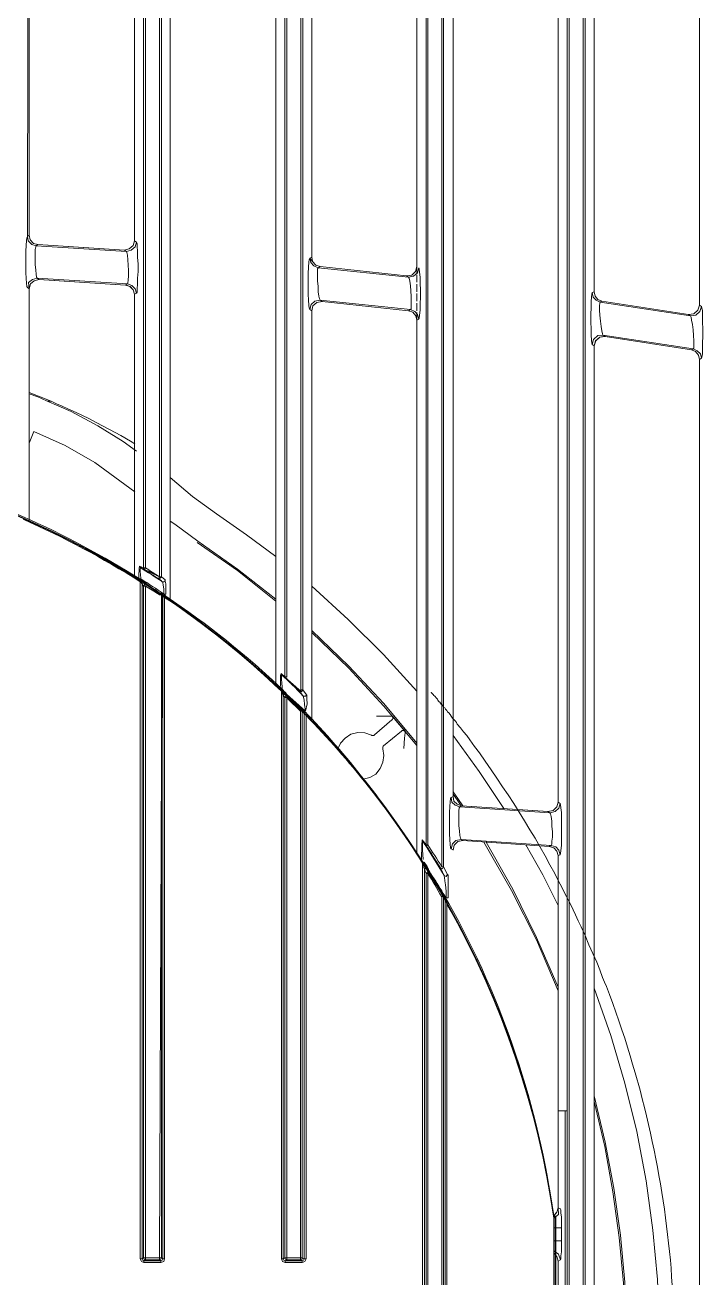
# Model space of a CAD drawing. Header units: millimetres. Extents: x 90740 to 167944, y -39332 to 25855.
# Drawn here: x 138282.7 to 138426, y 12100.5 to 12365.6 of the extents above; entities that cross this region are included whole.
import ezdxf

# ---------------------------------------------------------------- set-up
doc = ezdxf.new("R2010")
doc.units = ezdxf.units.MM
doc.linetypes.add('PDF_IMPORT', pattern=[1, 0.8, -0.2])
doc.layers.add('PDF4_Geometry', color=7, linetype='Continuous')

# ---------------------------------------------------------------- blocks, each defined once
blk = doc.blocks.new('200-A_10 bis 12')
at = {"layer": 'PDF4_Geometry', "lineweight": 13}
for p, q in [((6709.42, 2336.02), (6709.42, 3273.81)), ((6663.13, 2814.13), (6663.13, 2885.4)), ((6664.61, 2884.47), (6664.95, 2884.47)), ((6679.51, 2814.13), (6679.51, 2872.17)), ((6694.65, 2757.18), (6694.65, 2852.63)), ((6707.73, 2829.89), (6706.78, 2829.89)), ((6677.87, 2814.33), (6679.71, 2814.33))]:
    blk.add_line(p, q, dxfattribs=at)
for points in [[(6692.3, 3273.96), (6692.3, 3105.6), (6692.23, 3102.47), (6692.23, 3100.54), (6692.14, 3096.25), (6692.01, 3092.06), (6691.9, 3088), (6691.74, 3084.2), (6691.74, 3083.51), (6691.68, 3083.38), (6691.81, 3083.31), (6691.83, 3083.2), (6691.83, 3030.69), (6691.68, 3030.16), (6691.21, 3029.78), (6690.81, 3029.56, -0.078664), (6691.06, 3025.92), (6691.46, 3025.74), (6691.74, 3025.38), (6691.83, 3024.94), (6691.83, 2919.21), (6691.68, 2918.68), (6691.28, 2918.3), (6690.72, 2918.21)], [(6664.61, 3273.81), (6664.61, 2886.37), (6664.81, 2886.37), (6664.68, 2886.22), (6664.48, 2886.22), (6664.55, 2886.24), (6664.61, 2886.37, 0.008649), (6663.04, 2887.15)], [(6679.76, 3273.61), (6679.76, 2874.41), (6680.15, 2873.9), (6680.18, 2873.87), (6680.18, 2873.48), (6680.22, 2872.94), (6680.04, 2872.17, 0.000744), (6677.38, 2874.54), (6677.4, 2875.14), (6677.4, 2875.94), (6677.45, 2876.07), (6677.47, 2876.14), (6677.87, 2875.81)], [(6695.65, 2863.13), (6695.65, 2968.17), (6695.45, 2968.32), (6695.39, 2968.5), (6695.34, 2968.83), (6695.32, 2969.37), (6695.27, 2970.03), (6695.27, 2972.28), (6695.32, 2972.92), (6695.34, 2973.41), (6695.39, 2973.74), (6695.45, 2973.85), (6695.65, 2973.94), (6695.65, 3081.96), (6695.61, 3082.04), (6695.59, 3082.36), (6695.54, 3082.87), (6695.61, 3082.98), (6695.76, 3082.98, -0.010246), (6695.14, 3114.24)], [(6705.82, 2857.89), (6706.31, 2857.71), (6706.64, 2857.36), (6706.78, 2856.89), (6706.78, 2819.63), (6706.64, 2819.17), (6706.31, 2818.79, 0.371778), (6611.59, 2900.78), (6611.59, 2900.85, 0.371809), (6516.7, 2818.72, -0.094521), (6528.18, 2851.74, 0.094482), (6516.75, 2818.72)], [(6516.75, 2818.72, -0.372037), (6611.59, 2900.78, -0.371771), (6706.31, 2818.52), (6706.8, 2818.9), (6706.78, 2819.63)], [(6662.77, 2885.6), (6662.86, 2885.78), (6663.06, 2885.8), (6662.9, 2885.8), (6662.9, 2885.78), (6662.7, 2886.04, 0.036237), (6650.14, 2892.77, 0.013816), (6647.5, 2893.77), (6647.5, 2894.17), (6647.54, 2894.55), (6647.54, 2895.01), (6647.56, 2895.03), (6648.01, 2894.97), (6648.03, 2894.83), (6648.14, 2894.77), (6648.16, 2894.83)], [(6650.2, 2892.46, -0.036323), (6662.57, 2885.86), (6662.64, 2885.98), (6662.7, 2886.04), (6662.84, 2885.93), (6662.97, 2885.84), (6663.06, 2885.8), (6663.06, 2885.78), (6663.1, 2885.78), (6663.19, 2885.66), (6663.24, 2885.6), (6663.13, 2885.4), (6663.19, 2885.53), (6663.26, 2885.58), (6663.06, 2885.58), (6662.93, 2885.4), (6663.13, 2885.4)], [(6662.5, 2887.49), (6662.53, 2887.42), (6662.59, 2887.35, -0.002311), (6664.92, 2885.86), (6665.12, 2885.84), (6665.21, 2886.04)], [(6678.2, 2873.74), (6678.2, 2873.76), (6678.13, 2873.87), (6678.02, 2874.01), (6678, 2874.03), (6677.93, 2874.14), (6677.8, 2874.23), (6677.67, 2874.41), (6677.6, 2874.34), (6677.51, 2874.27, 0.043456), (6665.15, 2884.2), (6665.23, 2884.31), (6665.28, 2884.33), (6665.15, 2884.47), (6665.01, 2884.53), (6664.95, 2884.58), (6664.88, 2884.6), (6664.81, 2884.6), (6664.72, 2884.64)], [(6680.15, 2873.9), (6680.04, 2873.74), (6679.82, 2873.76, 0.004425), (6677.47, 2876.14), (6677.47, 2876.05), (6677.54, 2875.98, -0.014183), (6679.62, 2874.01)], [(6678.2, 2873.74, -0.006304), (6679.84, 2872.23), (6679.89, 2872.17), (6679.91, 2872.1)], [(6679.69, 2872.3), (6679.78, 2872.28), (6679.84, 2872.23), (6679.91, 2872.19), (6679.98, 2872.1), (6680.11, 2871.97), (6680.24, 2871.83), (6680.18, 2871.79), (6680.11, 2871.7, -0.053191), (6692.43, 2856.09)], [(6692.97, 2855.58), (6692.9, 2855.71), (6692.83, 2855.85), (6692.61, 2856.18), (6692.57, 2856.16), (6692.43, 2856.09, 0.053422), (6680.24, 2871.83)], [(6694.81, 2852.47), (6694.94, 2852.36, 0.014355), (6692.3, 2856.45), (6692.3, 2856.98), (6692.34, 2857.51), (6692.34, 2858.09), (6692.37, 2858.4), (6692.37, 2858.56), (6692.81, 2858.02)], [(6695.07, 2854.87), (6694.94, 2854.67), (6694.72, 2854.78, 0.006273), (6692.43, 2858.42), (6692.41, 2858.49), (6692.37, 2858.56)], [(6695.21, 2851.83, -0.093647), (6706.29, 2818.7, 0.093975), (6695.01, 2851.74), (6695.14, 2851.81), (6695.21, 2851.83), (6695.01, 2852.16), (6694.87, 2852.36), (6694.85, 2852.47), (6694.81, 2852.54), (6694.79, 2852.54), (6694.72, 2852.56), (6694.45, 2852.54), (6694.45, 2757.27, -0.015058), (6692.99, 2754.83), (6693.12, 2754.74), (6693.17, 2754.74), (6692.97, 2754.63), (6692.81, 2754.83), (6692.99, 2754.83), (6692.99, 2855), (6692.81, 2855), (6692.97, 2855.18), (6693.17, 2855.11), (6693.12, 2855.07)], [(6706.51, 2818.72), (6706.42, 2818.72), (6706.29, 2818.7), (6706.29, 2791.15), (6706.42, 2791.1), (6706.44, 2791.08), (6706.51, 2791.08), (6706.64, 2791.06, -0.863946), (6516.7, 2791.15), (6516.95, 2791.15)], [(6706.44, 2818.7), (6706.44, 2791.08, -0.371887), (6611.59, 2709.02, -0.371938), (6516.7, 2791.08, 0.371748), (6611.59, 2709.02, 0.371476), (6706.29, 2791.15), (6706.42, 2791.15)]]:
    blk.add_lwpolyline(points, format="xyb", dxfattribs=at)
for points in [[(6661.97, 2886.31), (6661.97, 2916.26), (6662.17, 2916.37), (6662.24, 2916.5), (6662.24, 2916.84), (6662.3, 2917.35), (6662.3, 2917.97), (6662.35, 2918.68), (6662.35, 2919.46), (6662.3, 2920.19), (6662.3, 2920.81), (6662.24, 2921.32), (6662.24, 2921.65), (6662.17, 2921.79), (6661.97, 2921.92), (6661.97, 3030.42)], [(6664.81, 3273.61), (6662.93, 3273.61), (6662.93, 2887.31), (6663.13, 2887.31), (6663.13, 3273.81)], [(6665.08, 3273.79), (6664.81, 3273.61), (6664.81, 2886.37), (6665.21, 2886.04), (6665.23, 2885.91), (6665.28, 2885.64), (6665.28, 2884.53), (6665.08, 2884.53), (6665.06, 2885.06), (6664.99, 2885.51), (6664.95, 2885.73), (6664.95, 2885.78), (6664.92, 2885.84), (6664.92, 2885.86), (6664.88, 2885.86), (6664.79, 2885.98), (6664.75, 2886), (6664.48, 2886.22)], [(6665.75, 2883.84), (6665.75, 2972.68), (6665.55, 2972.85), (6665.5, 2972.99), (6665.48, 2973.32), (6665.43, 2973.81), (6665.41, 2974.47), (6665.41, 2976.69), (6665.43, 2977.36), (6665.48, 2977.87), (6665.5, 2978.16), (6665.55, 2978.29), (6665.75, 2978.4), (6665.75, 3089.37), (6665.7, 3089.7), (6665.68, 3090.24), (6665.55, 3093.26), (6665.43, 3096.39), (6665.35, 3099.65), (6665.28, 3103.09), (6665.21, 3107.33), (6665.15, 3111.69), (6665.08, 3116.21), (6665.08, 3273.79)], [(6679.56, 3273.81), (6679.56, 2874.41), (6679.76, 2874.41), (6679.62, 2874.21), (6679.38, 2874.27), (6679.62, 2874.21), (6677.87, 2875.74), (6677.87, 3273.61)], [(6677.87, 2875.81), (6678.07, 2875.81), (6678.07, 3273.81)], [(6692.81, 2858.02), (6692.99, 2858.02), (6692.99, 3273.81)], [(6692.81, 3273.61), (6692.81, 2857.96), (6692.83, 2857.89), (6692.9, 2857.96)], [(6694.45, 3273.81), (6694.45, 2855.69), (6694.65, 2855.69), (6694.52, 2855.47), (6694.32, 2855.58), (6694.34, 2855.62)], [(6694.32, 2855.58), (6694.52, 2855.11), (6694.59, 2855), (6694.68, 2854.85), (6694.72, 2854.78), (6694.72, 2854.71), (6694.74, 2854.58), (6694.79, 2854.2), (6694.85, 2853.8), (6694.92, 2853.12), (6694.94, 2852.41), (6695.14, 2852.41), (6695.14, 2854.31), (6695.12, 2854.67), (6695.12, 2854.8), (6695.07, 2854.87), (6694.65, 2855.69), (6694.65, 3273.61), (6694.94, 3273.79), (6694.94, 3114.24), (6695.14, 3114.24)], [(6707.93, 3273.81), (6707.93, 2336.02), (6707.8, 2336.09), (6707.73, 2336.22), (6707.46, 2336.07), (6707.46, 2499.14), (6707.24, 2499.14)], [(6709.62, 3273.61), (6707.73, 3273.61), (6707.73, 2336.22)], [(6710.08, 2500.03), (6709.88, 2500.03), (6709.88, 2336.07), (6709.62, 2336.22), (6709.62, 3273.61)], [(6650.85, 3031.56), (6650.65, 2922.39), (6650.74, 2921.92), (6651.11, 2921.54), (6651.56, 2921.39), (6651.54, 2921.28), (6651.47, 2920.99), (6651.47, 2919.41), (6651.54, 2918.83), (6651.56, 2918.41), (6651.62, 2918.08), (6651.67, 2917.97), (6651.18, 2917.84), (6650.78, 2917.5), (6650.85, 2916.84)], [(6650.85, 2892.24), (6650.85, 2916.84), (6650.65, 2916.97), (6650.6, 2917.1), (6650.54, 2917.44), (6650.51, 2917.95), (6650.47, 2918.57), (6650.47, 2920.79), (6650.51, 2921.45), (6650.54, 2921.92), (6650.6, 2922.25), (6650.65, 2922.39), (6650.85, 2922.52), (6650.85, 3031.56)], [(6680.71, 3026.87), (6680.71, 2920.19)], [(6710.57, 3019.46), (6710.57, 2916.53), (6710.68, 2916.06), (6710.97, 2915.7), (6711.39, 2915.53)], [(6721.72, 3016.61), (6721.72, 2915.13)], [(6676.91, 2977.23), (6677.11, 2977.09), (6677.14, 2976.96), (6677.2, 2976.63), (6677.25, 2976.12), (6677.27, 2975.45), (6677.27, 2973.25), (6677.25, 2972.61), (6677.2, 2972.08), (6677.14, 2971.74), (6677.11, 2971.63), (6676.91, 2971.54), (6676.91, 2874.87)], [(6706.78, 2966.39), (6706.78, 2862.53), (6706.64, 2862.04), (6706.24, 2861.66), (6705.69, 2861.53)], [(6650.94, 2922.01), (6650.85, 2922.52)], [(6650.94, 2922.01), (6651.29, 2921.65)], [(6651.76, 2921.52), (6651.29, 2921.65)], [(6661.42, 2921.06), (6660.93, 2920.92), (6651.76, 2921.52)], [(6660.88, 2920.92), (6661.42, 2921.06), (6661.84, 2921.41), (6661.97, 2921.92)], [(6662.17, 2916.37), (6662.04, 2916.84), (6661.7, 2917.21), (6661.22, 2917.37), (6661.28, 2917.48), (6661.31, 2917.77), (6661.35, 2918.21), (6661.35, 2918.77), (6661.31, 2919.35), (6661.28, 2919.92), (6661.22, 2920.39), (6661.15, 2920.68), (6661.11, 2920.79), (6661.62, 2920.92), (6662.04, 2921.28), (6662.17, 2921.79)], [(6680.84, 2915.04), (6680.71, 2914.53), (6680.51, 2914.66), (6680.44, 2914.79), (6680.4, 2915.13), (6680.38, 2915.64), (6680.35, 2916.26), (6680.35, 2918.48), (6680.38, 2919.15), (6680.4, 2919.66), (6680.44, 2919.94), (6680.51, 2920.08), (6680.71, 2920.19), (6680.8, 2919.72), (6681.13, 2919.35)], [(6681.6, 2919.21), (6681.13, 2919.35), (6680.8, 2919.75), (6680.51, 2920.08), (6680.6, 2919.61), (6680.93, 2919.28), (6681.4, 2919.08), (6681.33, 2918.97), (6681.33, 2918.68), (6681.31, 2918.21), (6681.33, 2917.68), (6681.38, 2917.1), (6681.4, 2916.53), (6681.46, 2916.06), (6681.53, 2915.77), (6681.6, 2915.64), (6681.04, 2915.53), (6680.64, 2915.17), (6680.51, 2914.66)], [(6692.03, 2913.62), (6691.9, 2914.11), (6691.61, 2914.46), (6691.14, 2914.64), (6691.21, 2914.73), (6691.21, 2916.04), (6691.19, 2916.64), (6691.14, 2917.17), (6691.08, 2917.64), (6691.01, 2917.97), (6690.95, 2918.08), (6691.48, 2918.17), (6691.88, 2918.55), (6692.03, 2919.08), (6692.08, 2918.95), (6692.1, 2918.61), (6692.17, 2918.08), (6692.17, 2917.44), (6692.21, 2916.7), (6692.21, 2915.97), (6692.17, 2915.24), (6692.17, 2914.59), (6692.1, 2914.06), (6692.08, 2913.75), (6692.03, 2913.62), (6691.83, 2913.53), (6691.83, 2857.09)], [(6651.89, 2917.84), (6651.36, 2917.7), (6650.98, 2917.37), (6650.85, 2916.84)], [(6651.36, 2917.7), (6651.87, 2917.84), (6661.02, 2917.24), (6661.48, 2917.1), (6661.84, 2916.75)], [(6661.02, 2917.28), (6661.5, 2917.1), (6661.84, 2916.75), (6661.97, 2916.26)], [(6710.57, 2910.82), (6710.37, 2910.95), (6710.31, 2911.09), (6710.28, 2911.42), (6710.24, 2911.95), (6710.24, 2912.6), (6710.22, 2913.33), (6710.22, 2914.13), (6710.24, 2914.86), (6710.24, 2915.5), (6710.28, 2915.97), (6710.31, 2916.3), (6710.37, 2916.44), (6710.57, 2916.53)], [(6710.37, 2916.44), (6710.48, 2915.97), (6710.77, 2915.64), (6711.19, 2915.44), (6711.17, 2915.33), (6711.13, 2915.06), (6711.13, 2914.59), (6711.17, 2914.04), (6711.24, 2913.42), (6711.3, 2912.86), (6711.37, 2912.4), (6711.44, 2912.09), (6711.5, 2911.95), (6710.97, 2911.89), (6710.51, 2911.49), (6710.37, 2910.95)], [(6680.71, 2914.51), (6680.84, 2915.04), (6681.26, 2915.39), (6681.8, 2915.5)], [(6711.39, 2915.53), (6720.56, 2914.13), (6720.74, 2913.99), (6711.19, 2915.44), (6711.39, 2915.53)], [(6721.72, 2915.13), (6721.54, 2914.59), (6721.12, 2914.19), (6720.56, 2914.13)], [(6721.92, 2909.49), (6721.81, 2909.95), (6721.47, 2910.29), (6721.05, 2910.49), (6721.12, 2910.58), (6721.12, 2911.35), (6721.07, 2911.89), (6721.05, 2912.49), (6720.98, 2913.06), (6720.87, 2913.53), (6720.81, 2913.86), (6720.74, 2913.99), (6721.32, 2914.06), (6721.74, 2914.44), (6721.92, 2914.97)], [(6721.72, 2915.13), (6721.92, 2914.97), (6721.94, 2914.84), (6722.01, 2914.51), (6722.01, 2913.97), (6722.03, 2913.33), (6722.07, 2912.6), (6722.07, 2911.82), (6722.03, 2911.09), (6722.01, 2910.42), (6722.01, 2909.95), (6721.94, 2909.62), (6721.92, 2909.49), (6721.72, 2909.38)], [(6680.71, 2871.12), (6680.71, 2914.53)], [(6691.83, 2913.53), (6691.7, 2913.99), (6691.41, 2914.37), (6690.95, 2914.53)], [(6710.71, 2801.85), (6710.57, 2801.12), (6710.37, 2801.21), (6710.31, 2801.34), (6710.28, 2801.67), (6710.24, 2802.18), (6710.17, 2802.85), (6710.15, 2803.65), (6710.15, 2806.22), (6710.17, 2807), (6710.24, 2807.67), (6710.28, 2808.16), (6710.31, 2808.51), (6710.37, 2808.64), (6710.57, 2808.73), (6710.57, 2910.82), (6710.71, 2911.35), (6711.17, 2911.73), (6711.73, 2911.82)], [(6710.57, 2910.82), (6710.75, 2911.35), (6711.17, 2911.73), (6711.73, 2911.8)], [(6721.61, 2909.84), (6721.72, 2909.38), (6721.72, 2807.73), (6721.58, 2807.27), (6721.18, 2806.89), (6720.72, 2806.76)], [(6721.61, 2909.84), (6721.27, 2910.22), (6720.85, 2910.38)], [(6652.65, 2905), (6652.96, 2904.96), (6653.16, 2904.94), (6652, 2905.4), (6650.85, 2905.87)], [(6662.17, 2899.67), (6660.79, 2900.7), (6658.09, 2902.36), (6655.27, 2903.87), (6652.65, 2905), (6651.74, 2905.4), (6650.85, 2905.74)], [(6662.02, 2900.45), (6661.55, 2900.72), (6660.53, 2901.32), (6659.33, 2901.96), (6657.91, 2902.69), (6657.22, 2903.07), (6656.42, 2903.47), (6655.4, 2903.94), (6654.91, 2904.16), (6654.31, 2904.43), (6653.71, 2904.67), (6653.16, 2904.94)], [(6650.85, 2900.52), (6651.34, 2901.76), (6654.64, 2900.25), (6657.77, 2898.48), (6662.02, 2895.37)], [(6676.91, 2888.51), (6673.81, 2890.82), (6670.63, 2893.04), (6668.12, 2894.88), (6665.75, 2896.88)], [(6665.75, 2892.26), (6666.23, 2891.93), (6668.68, 2890.15), (6672.87, 2887.17), (6676.91, 2884)], [(6668.61, 2890.02), (6672.85, 2887.04), (6676.91, 2883.8)], [(6662.44, 2886.15), (6662.44, 2886.69), (6662.46, 2887.04), (6662.46, 2887.31), (6662.5, 2887.44), (6662.5, 2887.49), (6662.93, 2887.31), (6662.97, 2887.22), (6663.04, 2887.15), (6663.06, 2887.17), (6663.13, 2887.31)], [(6663.04, 2887.15), (6662.99, 2887.17), (6662.9, 2887.22), (6662.77, 2887.24), (6662.59, 2887.35), (6662.59, 2887.31), (6662.57, 2887.15), (6662.57, 2886.91), (6662.59, 2886.62), (6662.64, 2886.18), (6662.64, 2886.15)], [(6664.95, 2884.44), (6664.99, 2884.44), (6665.01, 2884.4), (6665.06, 2884.33), (6665.08, 2884.27), (6665.15, 2884.2), (6665.15, 2814.22), (6665.06, 2813.95), (6664.75, 2813.82), (6662.97, 2813.82), (6662.7, 2813.95), (6662.57, 2814.22), (6662.57, 2885.86), (6662.66, 2885.78), (6662.73, 2885.66), (6662.77, 2885.64)], [(6662.77, 2885.64), (6662.77, 2814.22), (6662.93, 2814.33), (6662.93, 2885.4), (6662.77, 2885.6)], [(6664.81, 2884.47), (6664.79, 2884.53), (6664.72, 2884.64), (6664.68, 2884.58), (6664.61, 2884.47)], [(6664.61, 2814.33), (6664.88, 2884.6), (6664.95, 2884.53)], [(6664.61, 2814.33), (6664.61, 2814.13), (6664.75, 2814.19), (6664.81, 2814.33), (6664.95, 2814.22), (6664.95, 2884.53)], [(6664.81, 2884.47), (6664.81, 2814.33)], [(6691.83, 2874.27), (6688.3, 2878.16), (6684.57, 2881.87), (6680.71, 2885.38)], [(6680.71, 2880.69), (6684.64, 2876.92), (6688.35, 2872.96), (6691.83, 2868.79)], [(6680.71, 2880.49), (6684.64, 2876.72), (6688.35, 2872.7), (6691.83, 2868.52)], [(6678.07, 2875.81), (6677.96, 2875.72), (6677.93, 2875.67), (6677.89, 2875.67), (6677.8, 2875.78), (6677.69, 2875.85), (6677.54, 2875.98), (6677.51, 2875.94), (6677.51, 2875.54), (6677.54, 2875.12), (6677.58, 2874.74), (6677.58, 2874.54)], [(6679.91, 2872.03), (6679.98, 2871.97), (6680.04, 2871.83), (6680.11, 2871.7), (6680.11, 2814.22), (6679.98, 2813.95), (6679.71, 2813.82), (6677.89, 2813.82), (6677.62, 2813.95), (6677.51, 2814.22), (6677.51, 2874.27), (6677.6, 2874.07), (6677.67, 2873.96), (6677.67, 2873.9), (6677.69, 2873.87), (6677.82, 2874.03), (6678.02, 2874.01)], [(6677.76, 2874.01), (6677.8, 2874.03), (6677.82, 2874.03), (6677.87, 2874.07), (6677.96, 2874.07), (6678, 2874.03)], [(6678.07, 2873.61), (6677.87, 2873.61), (6678, 2873.76), (6678.2, 2873.74), (6678.16, 2873.7)], [(6680.04, 2872.17), (6679.96, 2872.88), (6679.91, 2873.36), (6679.84, 2873.61), (6679.84, 2873.74), (6679.82, 2873.76), (6679.78, 2873.81), (6679.71, 2873.9), (6679.62, 2874.01), (6679.38, 2874.27), (6679.42, 2874.3), (6679.56, 2874.41)], [(6693.32, 2874.16), (6693.32, 2874.14), (6693.37, 2874.14), (6693.37, 2874.1), (6693.39, 2874.1), (6693.39, 2874.07), (6693.43, 2874.07), (6693.43, 2874.03), (6693.45, 2874.03), (6693.45, 2874.01), (6693.5, 2874.01), (6693.5, 2873.96), (6693.52, 2873.94), (6693.57, 2873.94), (6693.59, 2873.9), (6693.59, 2873.87), (6693.63, 2873.83), (6693.65, 2873.81), (6693.7, 2873.76), (6693.72, 2873.74), (6693.79, 2873.68), (6693.83, 2873.61), (6693.85, 2873.56), (6693.92, 2873.5), (6693.99, 2873.43), (6694.05, 2873.34), (6694.12, 2873.23), (6694.19, 2873.16), (6694.25, 2873.1), (6694.34, 2873.01), (6694.41, 2872.9), (6694.52, 2872.81), (6694.59, 2872.7), (6694.68, 2872.56), (6694.79, 2872.5), (6694.85, 2872.37), (6694.99, 2872.23), (6695.07, 2872.1), (6695.21, 2871.97), (6695.34, 2871.79), (6695.45, 2871.63), (6695.61, 2871.43), (6695.76, 2871.23), (6695.83, 2871.17), (6695.9, 2871.1), (6696.01, 2870.97), (6696.1, 2870.79), (6696.43, 2870.39), (6696.76, 2869.99), (6697.1, 2869.57), (6697.43, 2869.12), (6697.92, 2868.41), (6698.45, 2867.75), (6699.05, 2866.86), (6699.67, 2865.97), (6700.29, 2865.08), (6700.89, 2864.17), (6701.49, 2863.31), (6702.09, 2862.4), (6702.65, 2861.46), (6703.2, 2860.55), (6703.78, 2859.62), (6704.33, 2858.73), (6704.87, 2857.78), (6705.38, 2856.85), (6705.89, 2855.91), (6706.42, 2854.98), (6706.78, 2854.25), (6707.18, 2853.47), (6707.4, 2853), (6707.66, 2852.54), (6707.91, 2852.07), (6708.13, 2851.61), (6708.35, 2851.14), (6708.6, 2850.63), (6708.88, 2849.99), (6709.2, 2849.36), (6709.62, 2848.43), (6710.02, 2847.45), (6710.44, 2846.52), (6710.84, 2845.59), (6711.17, 2844.79), (6711.46, 2843.97), (6711.66, 2843.5), (6711.86, 2843.04), (6712.19, 2842.17), (6712.53, 2841.24), (6712.86, 2840.3), (6713.19, 2839.39), (6713.48, 2838.46), (6713.81, 2837.55), (6714.08, 2836.62), (6714.37, 2835.71), (6714.64, 2834.82), (6714.9, 2833.91), (6715.43, 2832.05), (6715.63, 2831.14), (6715.9, 2830.22), (6716.12, 2829.34), (6716.32, 2828.43), (6716.52, 2827.52), (6716.72, 2826.63), (6716.92, 2825.72), (6717.08, 2824.81), (6717.28, 2823.92), (6717.41, 2823.05), (6717.59, 2822.14), (6717.72, 2821.23), (6717.88, 2820.37), (6718.01, 2819.46), (6718.1, 2818.57), (6718.21, 2817.66), (6718.34, 2816.79), (6718.43, 2815.86), (6718.54, 2814.99), (6718.63, 2814.08), (6718.7, 2813.22), (6718.76, 2812.31), (6718.83, 2811.42)], [(6678.07, 2873.61), (6678.07, 2814.13), (6677.93, 2814.19), (6677.87, 2814.33)], [(6679.71, 2872.23), (6679.69, 2872.3), (6679.62, 2872.23), (6679.51, 2872.17)], [(6679.71, 2872.17), (6679.51, 2872.17)], [(6679.71, 2814.33), (6679.71, 2872.23)], [(6679.71, 2813.82), (6679.71, 2814.02), (6679.84, 2814.08), (6679.91, 2814.22), (6679.91, 2872.1), (6679.71, 2872.17)], [(6683.44, 2868.12), (6683.75, 2868.79), (6684.24, 2869.32), (6684.86, 2869.72), (6685.59, 2869.9), (6686.33, 2869.86), (6687.02, 2869.63), (6687.06, 2869.59), (6687.26, 2869.59), (6687.35, 2869.66), (6689.17, 2871.23), (6689.24, 2871.26), (6689.3, 2871.37), (6689.3, 2871.45), (6689.26, 2871.57), (6689.24, 2871.63)], [(6687.57, 2871.63), (6689.24, 2871.63), (6689.92, 2870.83), (6690.59, 2870.03), (6690.59, 2869.86), (6690.52, 2869.32), (6690.46, 2868.21)], [(6690.59, 2870.03), (6690.52, 2870.06), (6690.46, 2870.12), (6690.26, 2870.12), (6690.19, 2870.06), (6688.3, 2868.48), (6688.28, 2868.46), (6688.24, 2868.39), (6688.21, 2868.26), (6688.24, 2868.19), (6688.35, 2867.46), (6688.24, 2866.75), (6687.95, 2866.08), (6687.48, 2865.5), (6686.86, 2865.15), (6686.15, 2864.95)], [(6701.03, 2861.86), (6698.43, 2865.77), (6695.65, 2869.59)], [(6695.65, 2857.49), (6695.65, 2857.49), (6695.45, 2857.58), (6695.39, 2857.71), (6695.34, 2858.09), (6695.32, 2858.56), (6695.27, 2859.22), (6695.27, 2861.44), (6695.32, 2862.06), (6695.34, 2862.57), (6695.39, 2862.91), (6695.45, 2863.04), (6695.65, 2863.13)], [(6695.65, 2863.64), (6696.14, 2862.91), (6696.7, 2862.13)], [(6695.65, 2863.37), (6696.07, 2862.77), (6696.5, 2862.13)], [(6705.71, 2861.53), (6696.56, 2862.13), (6696.1, 2862.31), (6695.74, 2862.64), (6695.65, 2863.13)], [(6695.45, 2863.04), (6695.54, 2862.53), (6695.87, 2862.2), (6696.36, 2862.04), (6696.3, 2861.93), (6696.27, 2861.6), (6696.27, 2860.02), (6696.34, 2859.49), (6696.36, 2859.02), (6696.43, 2858.73), (6696.5, 2858.6), (6695.96, 2858.49), (6695.59, 2858.11), (6695.45, 2857.58)], [(6695.74, 2862.64), (6696.07, 2862.31), (6696.56, 2862.13)], [(6706.98, 2856.96), (6706.84, 2857.45), (6706.51, 2857.82), (6706.02, 2857.96), (6706.11, 2858.09), (6706.11, 2858.4), (6706.15, 2858.82), (6706.15, 2859.4), (6706.11, 2860), (6706.09, 2860.53), (6706.02, 2861), (6705.95, 2861.31), (6705.89, 2861.4), (6706.44, 2861.53), (6706.84, 2861.91), (6706.98, 2862.4)], [(6706.78, 2862.53), (6706.98, 2862.4), (6707, 2862.26), (6707.04, 2861.93), (6707.11, 2861.44), (6707.11, 2857.96), (6707.04, 2857.42), (6707, 2857.09), (6706.98, 2856.96), (6706.78, 2856.89)], [(6692.83, 2857.89), (6692.81, 2857.91), (6692.7, 2858.04), (6692.61, 2858.18), (6692.43, 2858.42), (6692.41, 2858.42), (6692.41, 2858.02), (6692.43, 2857.49), (6692.5, 2856.45)], [(6696.7, 2858.49), (6696.16, 2858.36), (6695.76, 2857.98), (6695.65, 2857.49)], [(6695.76, 2857.98), (6695.65, 2857.45)], [(6696.7, 2858.47), (6696.16, 2858.36)], [(6698.92, 2858.31), (6701.82, 2853.2), (6704.47, 2847.96), (6706.78, 2842.57)], [(6699.14, 2858.29), (6701.96, 2853.34), (6704.49, 2848.23), (6706.78, 2842.97)], [(6706.78, 2851.61), (6705.13, 2854.85), (6703.33, 2858.02)], [(6706.31, 2857.71), (6705.82, 2857.84)], [(6692.63, 2855.51), (6692.63, 2754.34), (6692.57, 2754.23), (6692.57, 2754.09), (6692.43, 2753.76), (6692.43, 2856.09), (6692.57, 2855.71), (6692.57, 2855.62), (6692.63, 2855.51)], [(6692.63, 2855.4), (6692.81, 2855.62), (6693.03, 2855.51)], [(6692.63, 2855.4), (6692.81, 2855), (6692.81, 2754.83), (6692.63, 2754.4)], [(6692.88, 2855.62), (6692.9, 2855.62), (6692.92, 2855.58), (6692.97, 2855.58), (6692.99, 2855.54)], [(6693.17, 2855.11), (6693.17, 2855.14), (6693.1, 2855.31), (6693.03, 2855.51), (6692.99, 2855.54)], [(6694.81, 2757.33), (6694.81, 2852.47)], [(6694.65, 2852.63), (6694.59, 2852.6), (6694.45, 2852.54), (6694.65, 2852.54)], [(6694.81, 2852.43), (6694.65, 2852.54), (6694.65, 2852.6)], [(6694.81, 2757.4), (6694.85, 2757.4), (6694.85, 2757.53), (6694.94, 2757.78), (6695.01, 2758.11), (6695.01, 2851.74), (6694.94, 2852.07), (6694.85, 2852.27), (6694.85, 2852.41), (6694.81, 2852.41)], [(6717.48, 2806.76), (6717.28, 2812.04), (6716.79, 2817.26), (6716.06, 2822.48), (6715.08, 2827.69), (6713.81, 2832.8), (6712.33, 2837.86), (6710.57, 2842.84)], [(6710.57, 2831.47), (6711.73, 2826.58), (6712.66, 2821.68), (6713.35, 2816.73), (6713.81, 2811.75), (6714.01, 2806.76)], [(6710.57, 2830.87), (6711.7, 2826.12), (6712.55, 2821.3), (6713.21, 2816.48), (6713.66, 2811.64), (6713.84, 2806.76)], [(6707.51, 2779.94), (6707.51, 2829.89)], [(6706.78, 2819.63), (6707, 2819.5), (6707.04, 2819.37), (6707.06, 2819.1), (6707.11, 2818.64), (6707.11, 2818.1), (6707.13, 2817.5), (6707.13, 2816.13), (6707.11, 2815.53), (6707.11, 2814.95), (6707.06, 2814.53), (6707.04, 2814.22), (6707, 2814.13), (6706.78, 2813.99)], [(6706.29, 2818.7), (6706.51, 2818.7)], [(6706.64, 2819.17), (6706.31, 2818.77)], [(6706.49, 2818.7), (6706.49, 2791.15)], [(6706.51, 2791.1), (6706.51, 2818.72)], [(6706.31, 2817.5), (6707.13, 2817.5)], [(6706.31, 2816.13), (6707.13, 2816.13)], [(6662.57, 2814.22), (6662.77, 2814.22), (6662.84, 2814.08), (6662.97, 2814.02), (6662.97, 2813.82)], [(6664.81, 2814.33), (6662.93, 2814.33), (6662.99, 2814.19), (6663.13, 2814.13)], [(6664.75, 2813.82), (6664.75, 2814.02), (6664.88, 2814.08), (6664.95, 2814.22), (6665.15, 2814.22)], [(6677.51, 2814.22), (6677.69, 2814.22), (6677.76, 2814.08), (6677.89, 2814.02), (6677.89, 2813.82)], [(6680.11, 2814.22), (6679.91, 2814.22), (6679.71, 2814.33), (6679.69, 2814.19), (6679.51, 2814.13)], [(6706.31, 2815.08), (6706.8, 2814.73), (6707, 2814.13)], [(6706.31, 2814.82), (6706.64, 2814.46), (6706.78, 2813.99), (6706.78, 2795.86), (6706.64, 2795.39), (6706.31, 2795.03)]]:
    blk.add_lwpolyline(points, dxfattribs=at)
at = {"layer": 'PDF4_Geometry', "linetype": 'PDF_IMPORT', "lineweight": 13}
for points in [[(6691.83, 2913.53), (6691.83, 3024.94)], [(6721.72, 2700.43), (6721.72, 2909.38)]]:
    blk.add_lwpolyline(points, dxfattribs=at)
at = {"layer": 'PDF4_Geometry', "lineweight": 13}
for points in [[(6660.88, 2920.92), (6651.76, 2921.52), (6651.56, 2921.39), (6661.11, 2920.79), (6660.93, 2920.92)], [(6690.72, 2918.21), (6681.6, 2919.21), (6681.4, 2919.08), (6690.95, 2918.08)], [(6651.67, 2917.97), (6651.87, 2917.84), (6651.89, 2917.84), (6661.02, 2917.24), (6661.02, 2917.28), (6661.22, 2917.37)], [(6681.6, 2915.64), (6681.8, 2915.5), (6690.95, 2914.53), (6691.14, 2914.64)], [(6711.5, 2911.95), (6711.73, 2911.82), (6711.73, 2911.8), (6720.85, 2910.38), (6721.05, 2910.49)], [(6677.69, 2873.87), (6677.69, 2814.22), (6677.87, 2814.33), (6677.87, 2873.61)], [(6705.69, 2861.53), (6696.56, 2862.13), (6696.36, 2862.04), (6705.89, 2861.4)], [(6696.5, 2858.6), (6696.7, 2858.49), (6696.7, 2858.47), (6705.82, 2857.84), (6705.82, 2857.89), (6706.02, 2857.96)], [(6664.75, 2814.02), (6664.61, 2814.13), (6663.13, 2814.13), (6662.97, 2814.02)], [(6679.51, 2814.13), (6678.07, 2814.13), (6677.89, 2814.02), (6679.71, 2814.02)]]:
    blk.add_lwpolyline(points, close=True, dxfattribs=at)
for centre, radius, start, end in [((6621.41, 2821.38), 76.79, 55.3375, 57.5248), ((6612.94, 2806.3), 93.96, 46.4573, 56.1481), ((6624.86, 2819.47), 77.3, 45.1534, 46.643), ((6605.88, 2802), 103.33, 30.9293, 32.9312), ((6615.06, 2807), 91.52, 29.8382, 31.6332)]:
    blk.add_arc(centre, radius, start, end, dxfattribs=at)
for points in [[(6664.75, 2886), (6664.06, 2886.44), (6663.39, 2886.91), (6662.79, 2887.24)], [(6664.61, 2886.37), (6664.08, 2886.71), (6663.59, 2887.04), (6663.13, 2887.31)], [(6664.61, 2884.47), (6664.08, 2884.8), (6663.59, 2885.13), (6663.13, 2885.4)], [(6664.72, 2884.64), (6664.19, 2884.98), (6663.7, 2885.31), (6663.26, 2885.58)], [(6679.51, 2872.17), (6679.02, 2872.68), (6678.49, 2873.16), (6678.07, 2873.61)], [(6694.32, 2855.58), (6693.79, 2856.42), (6693.3, 2857.22), (6692.83, 2857.89)], [(6694.45, 2855.69), (6693.99, 2856.51), (6693.43, 2857.31), (6692.99, 2858.02)], [(6694.65, 2852.67), (6694.12, 2853.54), (6693.63, 2854.38), (6693.17, 2855.11)], [(6706.51, 2818.7), (6706.51, 2818.7), (6706.51, 2818.72), (6706.51, 2818.72)]]:
    blk.add_open_spline(points, degree=3, dxfattribs=at)

msp = doc.modelspace()

# ---------------------------------------------------------------- block references
at = {"xscale": 2, "yscale": 2, "zscale": 2}
msp.add_blockref('200-A_10 bis 12', (124981.88, 6476.06, 0.84), dxfattribs=at)

doc.saveas('drawing.dxf')
